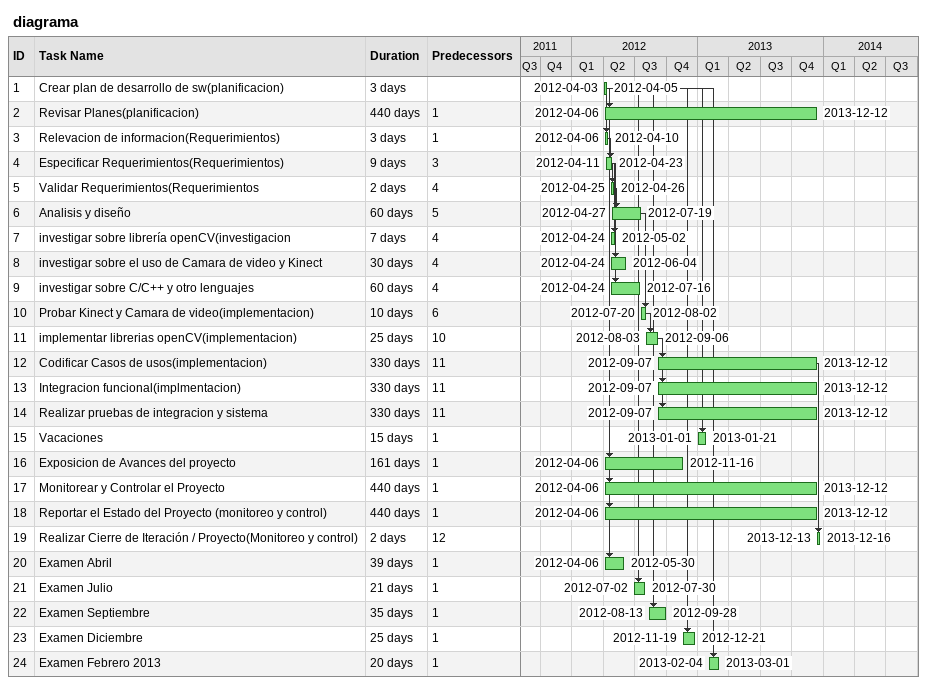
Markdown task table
diagrama

| ID | Task | Duration | Start | Finish | Predecessors |
|---|---|---|---|---|---|
| 1 | Crear plan de desarrollo de sw(planificacion) | 3d | 2012-04-03 | 2012-04-05 |  |
| 2 | Revisar Planes(planificacion) | 440d | 2012-04-06 | 2013-12-12 | 1 |
| 3 | Relevacion de informacion(Requerimientos) | 3d | 2012-04-06 | 2012-04-10 | 1 |
| 4 | Especificar Requerimientos(Requerimientos) | 9d | 2012-04-11 | 2012-04-23 | 3 |
| 5 | Validar Requerimientos(Requerimientos | 2d | 2012-04-25 | 2012-04-26 | 4 |
| 6 | Analisis y diseño | 60d | 2012-04-27 | 2012-07-19 | 5 |
| 7 | investigar sobre librería openCV(investigacion | 7d | 2012-04-24 | 2012-05-02 | 4 |
| 8 | investigar sobre el uso de Camara de video y Kinect | 30d | 2012-04-24 | 2012-06-04 | 4 |
| 9 | investigar sobre C/C++ y otro lenguajes | 60d | 2012-04-24 | 2012-07-16 | 4 |
| 10 | Probar Kinect y Camara de video(implementacion) | 10d | 2012-07-20 | 2012-08-02 | 6 |
| 11 | implementar librerias openCV(implementacion) | 25d | 2012-08-03 | 2012-09-06 | 10 |
| 12 | Codificar Casos de usos(implementacion) | 330d | 2012-09-07 | 2013-12-12 | 11 |
| 13 | Integracion funcional(implmentacion) | 330d | 2012-09-07 | 2013-12-12 | 11 |
| 14 | Realizar pruebas de integracion y sistema | 330d | 2012-09-07 | 2013-12-12 | 11 |
| 15 | Vacaciones | 15d | 2013-01-01 | 2013-01-21 | 1 |
| 16 | Exposicion de Avances del proyecto | 161d | 2012-04-06 | 2012-11-16 | 1 |
| 17 | Monitorear y Controlar el Proyecto | 440d | 2012-04-06 | 2013-12-12 | 1 |
| 18 | Reportar el Estado del Proyecto (monitoreo y control) | 440d | 2012-04-06 | 2013-12-12 | 1 |
| 19 | Realizar Cierre de Iteración / Proyecto(Monitoreo y control) | 2d | 2013-12-13 | 2013-12-16 | 12 |
| 20 | Examen Abril | 39d | 2012-04-06 | 2012-05-30 | 1 |
| 21 | Examen Julio | 21d | 2012-07-02 | 2012-07-30 | 1 |
| 22 | Examen Septiembre | 35d | 2012-08-13 | 2012-09-28 | 1 |
| 23 | Examen Diciembre | 25d | 2012-11-19 | 2012-12-21 | 1 |
| 24 | Examen Febrero 2013 | 20d | 2013-02-04 | 2013-03-01 | 1 |
